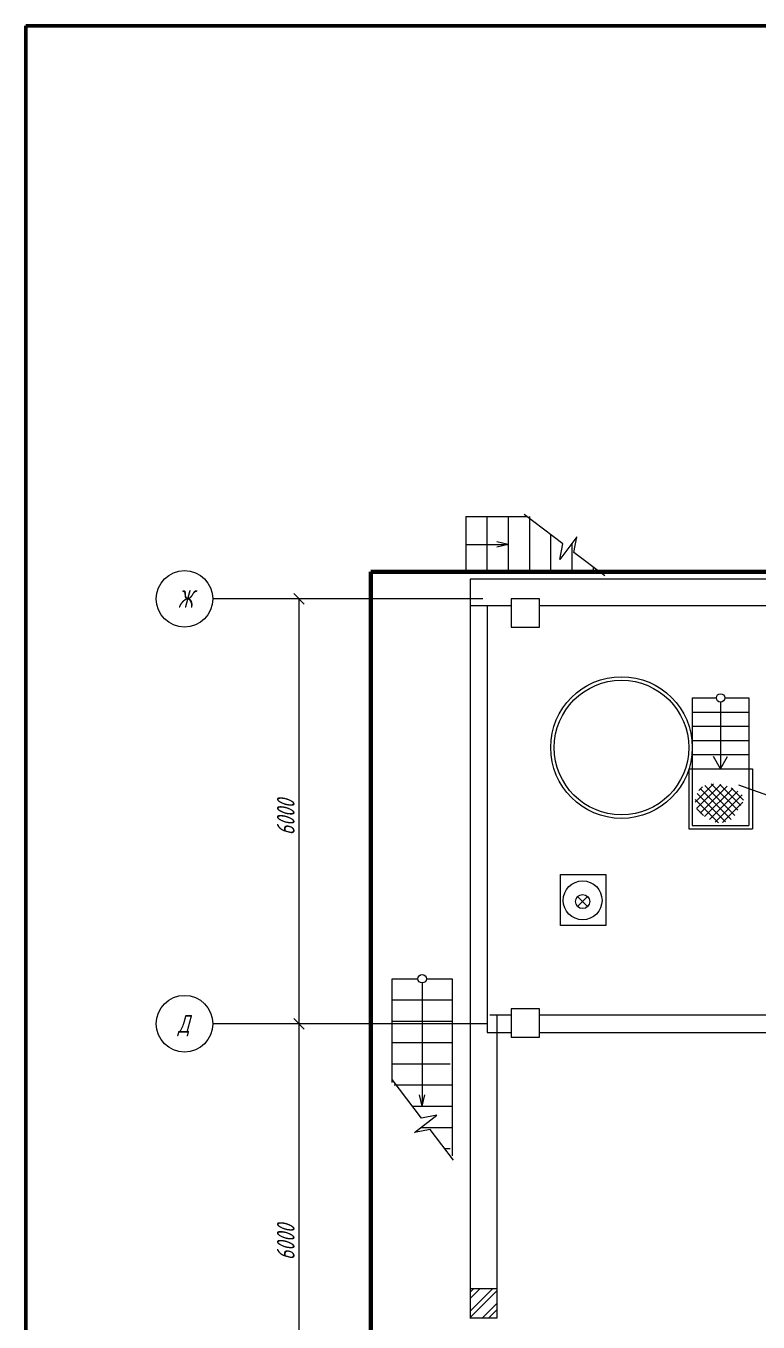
# Model space of a CAD drawing. Header units: millimetres. Extents: x 1663 to 6300, y 431 to 1491.
# Drawn here: x 4249.2 to 4399.4, y 1223.3 to 1489.1 of the extents above; entities that cross this region are included whole.
import ezdxf

# ---------------------------------------------------------------- set-up
doc = ezdxf.new("R2010")
doc.units = ezdxf.units.MM
for name, color, linetype, lineweight in [('Линия связи (Вновь)', 3, 'Continuous', 60), ('Строительный', 251, 'Continuous', 13), ('Формат - толстая линия', 7, 'Continuous', 50)]:
    doc.layers.add(name, color=color, linetype=linetype, lineweight=lineweight)
doc.styles.add('Simplex', font='simplex.shx', dxfattribs={"width": 0.7, "oblique": 15})

# ---------------------------------------------------------------- blocks, each defined once
blk = doc.blocks.new('A$C178B2837')
at = {"layer": 'Строительный', "ltscale": 100}
for p, q in [((43.74, 411.33), (52.39, 411.33)), ((43.74, 411.33), (43.74, 403.43)), ((46.74, 411.33), (46.74, 403.43)), ((49.74, 411.33), (49.74, 403.43)), ((57.45, 407.47), (51.99, 411.63)), ((52.74, 411.33), (52.74, 403.43)), ((55.74, 408.77), (55.74, 403.43)), ((59.45, 408.45), (57.03, 405.27)), ((59.04, 406.25), (59.45, 408.45)), ((43.74, 407.38), (49.74, 407.38)), ((49.74, 407.38), (48.13, 407.75)), ((49.74, 407.38), (48.13, 407)), ((57.03, 405.27), (57.45, 407.47)), ((58.74, 407.52), (58.74, 403.43)), ((63.39, 402.94), (59.04, 406.25)), ((43.74, 403.43), (62.74, 403.43)), ((61.74, 404.19), (61.74, 403.43)), ((119.26, 402.51), (44.36, 402.51)), ((44.36, 402.51), (44.36, 298.12)), ((46.16, 399.71), (8, 399.71)), ((20.93, 398.96), (19.43, 400.46)), ((19.88, 399.71), (19.68, 399.71)), ((20.18, 339.71), (20.18, 399.71)), ((54.16, 399.7), (50.16, 399.7)), ((50.16, 399.7), (50.16, 395.7)), ((54.16, 395.7), (54.16, 399.7)), ((50.16, 398.71), (44.36, 398.71)), ((46.76, 398.71), (46.76, 338.46)), ((105.16, 398.71), (54.16, 398.71)), ((50.16, 395.7), (54.16, 395.7)), ((75.76, 385.71), (79.16, 385.71)), ((75.76, 385.71), (75.76, 367.71)), ((79.76, 385.11), (79.76, 375.71)), ((80.36, 385.71), (83.76, 385.71)), ((83.76, 385.71), (83.76, 367.71)), ((75.76, 383.71), (83.76, 383.71)), ((75.76, 381.71), (83.76, 381.71)), ((75.76, 379.71), (83.76, 379.71)), ((75.76, 377.71), (83.76, 377.71)), ((79.76, 375.71, -0.75), (78.76, 377.45, -0.75)), ((79.76, 375.71, -0.75), (80.76, 377.45, -0.75)), ((75.26, 375.71), (84.26, 375.71)), ((75.26, 375.71), (75.26, 367.21)), ((84.26, 375.71), (84.26, 367.21)), ((76.15, 370.98), (78.78, 373.61)), ((76.37, 370.08), (79.78, 373.48)), ((78.44, 373.6), (82.2, 369.85)), ((79.66, 373.5), (82.64, 370.52)), ((76.44, 372.23), (80.47, 368.2)), ((76.69, 372.64), (77.22, 373.17)), ((76.88, 369.46), (80.67, 373.25)), ((76.9, 372.89), (81.24, 368.56)), ((77.51, 368.97), (81.47, 372.93)), ((77.55, 373.37), (81.79, 369.13)), ((78.19, 368.53), (82.19, 372.53)), ((78.98, 368.19), (82.79, 372.01)), ((81.26, 373.02), (82.99, 371.3)), ((87.74, 371.46), (82.33, 373.38)), ((76.18, 371.38), (79.45, 368.1)), ((76.39, 370.04), (77.33, 369.1)), ((80.02, 368.11), (82.9, 370.99)), ((75.26, 367.21), (84.26, 367.21)), ((75.76, 367.71), (83.76, 367.71)), ((57.13, 360.77), (63.52, 360.77)), ((57.13, 353.58), (57.13, 360.77)), ((63.52, 360.77), (63.52, 353.58)), ((59.56, 356.25), (60.96, 357.68)), ((59.56, 357.67), (60.97, 356.26)), ((63.62, 356.96), (63.62, 356.96)), ((63.52, 353.58), (57.13, 353.58)), ((33.29, 346.07), (33.29, 331.43)), ((33.33, 346.07), (36.98, 346.07)), ((38.18, 346.07), (41.83, 346.07)), ((41.83, 346.07), (41.83, 321.07)), ((37.58, 345.47), (37.58, 328.07)), ((33.29, 343.07), (41.83, 343.07)), ((20.93, 338.96), (19.43, 340.46)), ((19.43, 340.46), (20.93, 338.96)), ((47.16, 340.96), (50.16, 340.96)), ((47.16, 340.96), (50.16, 340.96)), ((48.16, 340.96), (48.16, 298.12)), ((54.16, 341.8), (50.16, 341.8)), ((50.16, 341.8), (50.16, 337.8)), ((54.16, 337.8), (54.16, 341.8)), ((54.16, 340.96), (60.6, 340.96)), ((54.16, 340.96), (60.6, 340.96)), ((60.6, 340.96), (105.16, 340.96)), ((71.2, 340.96), (105.16, 340.96)), ((46.76, 339.71), (8, 339.71)), ((19.88, 339.71), (19.68, 339.71)), ((19.88, 339.71), (19.68, 339.71)), ((20.18, 279.71), (20.18, 339.71)), ((33.29, 340.07), (41.83, 340.07)), ((33.29, 337.07), (41.83, 337.07)), ((46.76, 338.46), (50.16, 338.46)), ((50.16, 337.8), (54.16, 337.8)), ((54.16, 338.46), (60.6, 338.46)), ((60.6, 338.46), (105.16, 338.46)), ((33.29, 334.07), (41.53, 334.07)), ((37.49, 326.37), (33.33, 331.82)), ((33.63, 331.07), (41.83, 331.07)), ((37.58, 328.07), (37.2, 329.69)), ((37.58, 328.07), (37.95, 329.69)), ((36.19, 328.07), (41.83, 328.07)), ((36.5, 324.36), (39.68, 326.79)), ((39.68, 326.79), (37.49, 326.37)), ((38.7, 324.78), (36.5, 324.36)), ((37.44, 325.07), (41.83, 325.07)), ((42.02, 320.43), (38.7, 324.78)), ((40.76, 322.07), (41.53, 322.07)), ((44.36, 302.32), (48.16, 302.32)), ((44.36, 301.8), (44.89, 302.32)), ((44.36, 299.1), (47.58, 302.32)), ((44.36, 300.9), (45.79, 302.32)), ((44.36, 298.21), (48.16, 302.01)), ((46.08, 298.12), (48.16, 300.21)), ((46.97, 298.12), (48.16, 299.31)), ((48.16, 298.12), (44.34, 298.12))]:
    blk.add_line(p, q, dxfattribs=at)
for centre, radius in [((4, 399.71), 4), ((65.76, 378.71), 10), ((65.76, 378.71), 9.5), ((79.76, 385.71), 0.6), ((60.26, 357.13), 2.75), ((60.26, 357.13), 2.75), ((60.26, 356.96), 1), ((37.58, 346.07), 0.6), ((4, 339.71), 4)]:
    blk.add_circle(centre, radius, dxfattribs=at)
at = {"layer": 'Строительный', "ltscale": 100, "style": 'Simplex', "oblique": 15, "width": 0.7}
for s, p in [('Ж', (3.06, 398.44)), ('Д', (3.06, 338.44))]:
    blk.add_text(s, height=2.5, dxfattribs=at).set_placement(p)
for p in [(19.56, 366.31), (19.56, 306.31)]:
    blk.add_text('6000', height=2.5, rotation=90, dxfattribs=at).set_placement(p)

msp = doc.modelspace()

# ---------------------------------------------------------------- linework, layer by layer
at = {"layer": 'Линия связи (Вновь)'}
for p, q in [((4454.9, 1377.11), (4320, 1377.11)), ((4320, 1377.11), (4320, 1104.72))]:
    msp.add_line(p, q, dxfattribs=at)
at = {"layer": 'Формат - толстая линия'}
msp.add_lwpolyline([(4249.19, 1489.07), (5256.24, 1489.07), (5256.24, 757.36), (4249.19, 757.36)], close=True, dxfattribs=at)

# ---------------------------------------------------------------- block references
at = {"layer": 'Линия связи (Вновь)', "xscale": 1.452, "yscale": 1.452, "zscale": 1.452}
msp.add_blockref('A$C178B2837', (4275.93, 791.22), dxfattribs=at)

doc.saveas('drawing.dxf')
